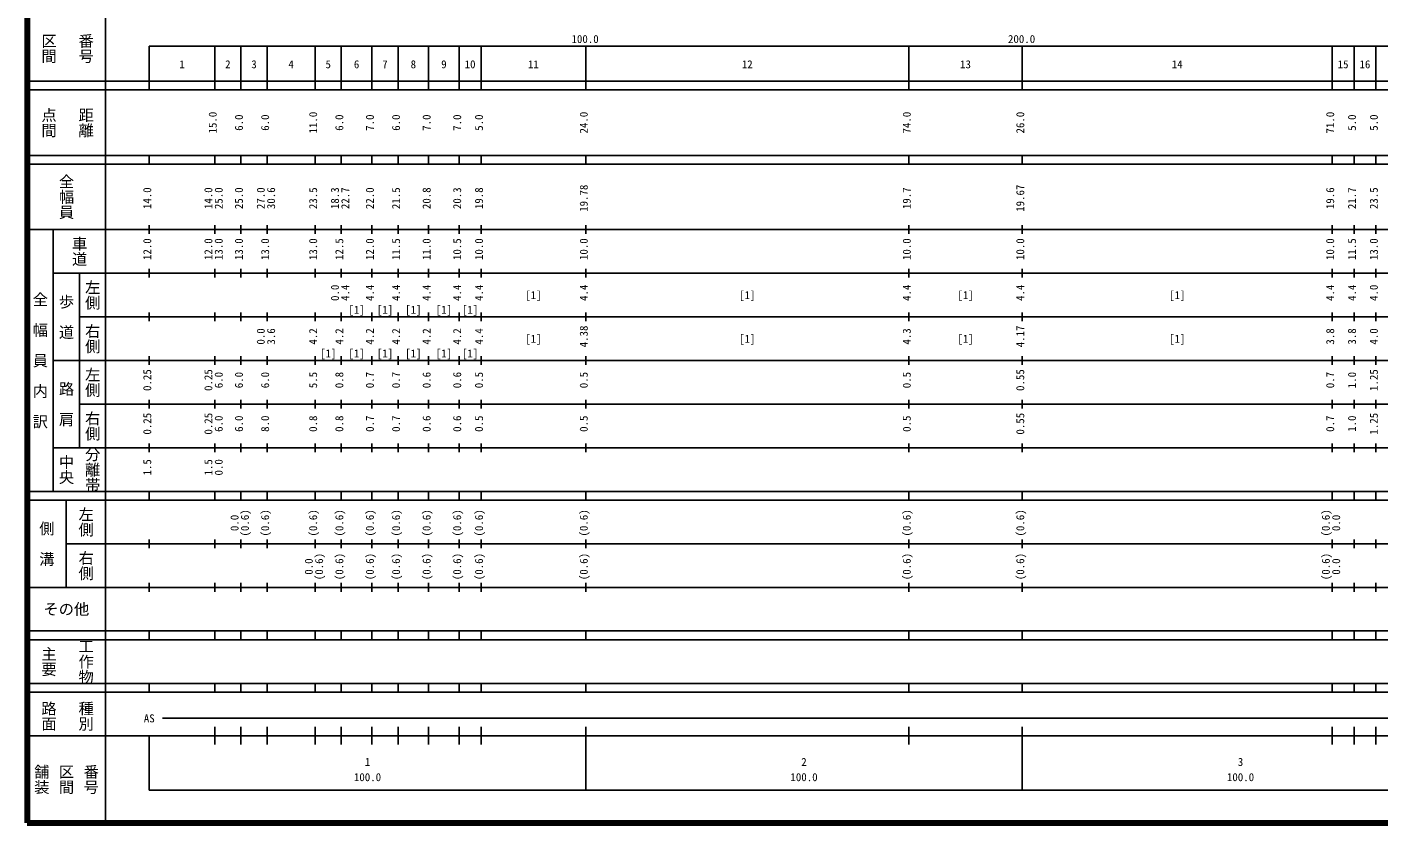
# Model space of a CAD drawing. Units: millimetres on the paper, enlarged 1000 times. Extents: x 40000 to 680000, y 20000 to 380000.
# Drawn here: x 40000 to 349716, y 20000 to 202409 of the extents above; entities that cross this region are included whole.
import ezdxf
from ezdxf.enums import TextEntityAlignment as Align

# ---------------------------------------------------------------- set-up
doc = ezdxf.new("R2010")
doc.units = ezdxf.units.MM
doc.header["$LTSCALE"] = 1000
doc.layers.add('M-TTL', color=2, linetype='Continuous', lineweight=140)
doc.layers.add('M-TTL-BAND', color=7, linetype='Continuous', lineweight=25)
doc.styles.add('@ＭＳ ゴシック', font='')
doc.styles.add('ＭＳ ゴシック', font='')
doc.styles.get('@ＭＳ ゴシック').set_extended_font_data('@MS Gothic')
doc.styles.get('ＭＳ ゴシック').set_extended_font_data('MS Gothic')

msp = doc.modelspace()

# ---------------------------------------------------------------- linework, layer by layer
at = {"layer": 'M-TTL'}
for p, q in [((40000, 380000), (40000, 20000)), ((40000, 20000), (680000, 20000))]:
    msp.add_line(p, q, dxfattribs=at)
at = {"layer": 'M-TTL-BAND'}
for p, q in [((58000, 370000), (58000, 20000)), ((68000, 198000), (579000, 198000)), ((68000, 198000), (68000, 188000)), ((83000, 188000), (83000, 198000)), ((89000, 188000), (89000, 198000)), ((95000, 188000), (95000, 198000)), ((106000, 188000), (106000, 198000)), ((112000, 188000), (112000, 198000)), ((119000, 188000), (119000, 198000)), ((125000, 188000), (125000, 198000)), ((132000, 188000), (132000, 198000)), ((139000, 188000), (139000, 198000)), ((144000, 188000), (144000, 198000)), ((168000, 188000), (168000, 198000)), ((242000, 188000), (242000, 198000)), ((268000, 188000), (268000, 198000)), ((339000, 188000), (339000, 198000)), ((344000, 188000), (344000, 198000)), ((349000, 188000), (349000, 198000)), ((40000, 190000), (579000, 190000)), ((40000, 188000), (579000, 188000)), ((40000, 173000), (579000, 173000)), ((40000, 171000), (579000, 171000)), ((68000, 171000), (68000, 173000)), ((83000, 171000), (83000, 173000)), ((89000, 171000), (89000, 173000)), ((95000, 171000), (95000, 173000)), ((106000, 171000), (106000, 173000)), ((112000, 171000), (112000, 173000)), ((119000, 171000), (119000, 173000)), ((125000, 171000), (125000, 173000)), ((132000, 171000), (132000, 173000)), ((139000, 171000), (139000, 173000)), ((144000, 171000), (144000, 173000)), ((168000, 171000), (168000, 173000)), ((242000, 171000), (242000, 173000)), ((268000, 171000), (268000, 173000)), ((339000, 171000), (339000, 173000)), ((344000, 171000), (344000, 173000)), ((349000, 171000), (349000, 173000)), ((40000, 156000), (579000, 156000)), ((46000, 96000), (46000, 156000)), ((68000, 155000), (68000, 157000)), ((83000, 155000), (83000, 157000)), ((89000, 155000), (89000, 157000)), ((95000, 155000), (95000, 157000)), ((106000, 155000), (106000, 157000)), ((112000, 155000), (112000, 157000)), ((119000, 155000), (119000, 157000)), ((125000, 155000), (125000, 157000)), ((132000, 155000), (132000, 157000)), ((139000, 155000), (139000, 157000)), ((144000, 155000), (144000, 157000)), ((168000, 155000), (168000, 157000)), ((242000, 155000), (242000, 157000)), ((268000, 155000), (268000, 157000)), ((339000, 155000), (339000, 157000)), ((344000, 155000), (344000, 157000)), ((349000, 155000), (349000, 157000)), ((46000, 146000), (579000, 146000)), ((52000, 146000), (52000, 106000)), ((68000, 145000), (68000, 147000)), ((83000, 145000), (83000, 147000)), ((89000, 145000), (89000, 147000)), ((95000, 145000), (95000, 147000)), ((106000, 145000), (106000, 147000)), ((112000, 145000), (112000, 147000)), ((119000, 145000), (119000, 147000)), ((125000, 145000), (125000, 147000)), ((132000, 145000), (132000, 147000)), ((139000, 145000), (139000, 147000)), ((144000, 145000), (144000, 147000)), ((168000, 145000), (168000, 147000)), ((242000, 145000), (242000, 147000)), ((268000, 145000), (268000, 147000)), ((339000, 145000), (339000, 147000)), ((344000, 145000), (344000, 147000)), ((349000, 145000), (349000, 147000)), ((68000, 135000), (68000, 137000)), ((83000, 135000), (83000, 137000)), ((89000, 135000), (89000, 137000)), ((95000, 135000), (95000, 137000)), ((106000, 135000), (106000, 137000)), ((112000, 135000), (112000, 137000)), ((119000, 135000), (119000, 137000)), ((125000, 135000), (125000, 137000)), ((132000, 135000), (132000, 137000)), ((139000, 135000), (139000, 137000)), ((144000, 135000), (144000, 137000)), ((168000, 135000), (168000, 137000)), ((242000, 135000), (242000, 137000)), ((268000, 135000), (268000, 137000)), ((339000, 135000), (339000, 137000)), ((344000, 135000), (344000, 137000)), ((349000, 135000), (349000, 137000)), ((52000, 136000), (579000, 136000)), ((68000, 125000), (68000, 127000)), ((83000, 125000), (83000, 127000)), ((89000, 125000), (89000, 127000)), ((95000, 125000), (95000, 127000)), ((106000, 125000), (106000, 127000)), ((112000, 125000), (112000, 127000)), ((119000, 125000), (119000, 127000)), ((125000, 125000), (125000, 127000)), ((132000, 125000), (132000, 127000)), ((139000, 125000), (139000, 127000)), ((144000, 125000), (144000, 127000)), ((168000, 125000), (168000, 127000)), ((242000, 125000), (242000, 127000)), ((268000, 125000), (268000, 127000)), ((339000, 125000), (339000, 127000)), ((344000, 125000), (344000, 127000)), ((349000, 125000), (349000, 127000)), ((46000, 126000), (579000, 126000)), ((52000, 116000), (579000, 116000)), ((68000, 115000), (68000, 117000)), ((83000, 115000), (83000, 117000)), ((89000, 115000), (89000, 117000)), ((95000, 115000), (95000, 117000)), ((106000, 115000), (106000, 117000)), ((112000, 115000), (112000, 117000)), ((119000, 115000), (119000, 117000)), ((125000, 115000), (125000, 117000)), ((132000, 115000), (132000, 117000)), ((139000, 115000), (139000, 117000)), ((144000, 115000), (144000, 117000)), ((168000, 115000), (168000, 117000)), ((242000, 115000), (242000, 117000)), ((268000, 115000), (268000, 117000)), ((339000, 115000), (339000, 117000)), ((344000, 115000), (344000, 117000)), ((349000, 115000), (349000, 117000)), ((46000, 106000), (579000, 106000)), ((68000, 105000), (68000, 107000)), ((83000, 105000), (83000, 107000)), ((89000, 105000), (89000, 107000)), ((95000, 105000), (95000, 107000)), ((106000, 105000), (106000, 107000)), ((112000, 105000), (112000, 107000)), ((119000, 105000), (119000, 107000)), ((125000, 105000), (125000, 107000)), ((132000, 105000), (132000, 107000)), ((139000, 105000), (139000, 107000)), ((144000, 105000), (144000, 107000)), ((168000, 105000), (168000, 107000)), ((242000, 105000), (242000, 107000)), ((268000, 105000), (268000, 107000)), ((339000, 105000), (339000, 107000)), ((344000, 105000), (344000, 107000)), ((349000, 105000), (349000, 107000)), ((40000, 96000), (579000, 96000)), ((40000, 94000), (579000, 94000)), ((49000, 94000), (49000, 74000)), ((68000, 94000), (68000, 96000)), ((83000, 94000), (83000, 96000)), ((89000, 94000), (89000, 96000)), ((95000, 94000), (95000, 96000)), ((106000, 94000), (106000, 96000)), ((112000, 94000), (112000, 96000)), ((119000, 94000), (119000, 96000)), ((125000, 94000), (125000, 96000)), ((132000, 94000), (132000, 96000)), ((139000, 94000), (139000, 96000)), ((144000, 94000), (144000, 96000)), ((168000, 94000), (168000, 96000)), ((242000, 94000), (242000, 96000)), ((268000, 94000), (268000, 96000)), ((339000, 94000), (339000, 96000)), ((344000, 94000), (344000, 96000)), ((349000, 94000), (349000, 96000)), ((49000, 84000), (579000, 84000)), ((68000, 83000), (68000, 85000)), ((83000, 83000), (83000, 85000)), ((89000, 83000), (89000, 85000)), ((95000, 83000), (95000, 85000)), ((106000, 83000), (106000, 85000)), ((112000, 83000), (112000, 85000)), ((119000, 83000), (119000, 85000)), ((125000, 83000), (125000, 85000)), ((132000, 83000), (132000, 85000)), ((139000, 83000), (139000, 85000)), ((144000, 83000), (144000, 85000)), ((168000, 83000), (168000, 85000)), ((242000, 83000), (242000, 85000)), ((268000, 83000), (268000, 85000)), ((339000, 83000), (339000, 85000)), ((344000, 83000), (344000, 85000)), ((349000, 83000), (349000, 85000)), ((68000, 73000), (68000, 75000)), ((83000, 73000), (83000, 75000)), ((89000, 73000), (89000, 75000)), ((95000, 73000), (95000, 75000)), ((106000, 73000), (106000, 75000)), ((112000, 73000), (112000, 75000)), ((119000, 73000), (119000, 75000)), ((125000, 73000), (125000, 75000)), ((132000, 73000), (132000, 75000)), ((139000, 73000), (139000, 75000)), ((144000, 73000), (144000, 75000)), ((168000, 73000), (168000, 75000)), ((242000, 73000), (242000, 75000)), ((268000, 73000), (268000, 75000)), ((339000, 73000), (339000, 75000)), ((344000, 73000), (344000, 75000)), ((349000, 73000), (349000, 75000)), ((40000, 74000), (579000, 74000)), ((40000, 64000), (579000, 64000)), ((40000, 62000), (579000, 62000)), ((68000, 62000), (68000, 64000)), ((83000, 62000), (83000, 64000)), ((89000, 62000), (89000, 64000)), ((95000, 62000), (95000, 64000)), ((106000, 62000), (106000, 64000)), ((112000, 62000), (112000, 64000)), ((119000, 62000), (119000, 64000)), ((125000, 62000), (125000, 64000)), ((132000, 62000), (132000, 64000)), ((139000, 62000), (139000, 64000)), ((144000, 62000), (144000, 64000)), ((168000, 62000), (168000, 64000)), ((242000, 62000), (242000, 64000)), ((268000, 62000), (268000, 64000)), ((339000, 62000), (339000, 64000)), ((344000, 62000), (344000, 64000)), ((349000, 62000), (349000, 64000)), ((40000, 52000), (579000, 52000)), ((40000, 50000), (579000, 50000)), ((68000, 50000), (68000, 52000)), ((83000, 50000), (83000, 52000)), ((89000, 50000), (89000, 52000)), ((95000, 50000), (95000, 52000)), ((106000, 50000), (106000, 52000)), ((112000, 50000), (112000, 52000)), ((119000, 50000), (119000, 52000)), ((125000, 50000), (125000, 52000)), ((132000, 50000), (132000, 52000)), ((139000, 50000), (139000, 52000)), ((144000, 50000), (144000, 52000)), ((168000, 50000), (168000, 52000)), ((242000, 50000), (242000, 52000)), ((268000, 50000), (268000, 52000)), ((339000, 50000), (339000, 52000)), ((344000, 50000), (344000, 52000)), ((349000, 50000), (349000, 52000)), ((71000, 44000), (565000, 44000)), ((83000, 38000), (83000, 42000)), ((89000, 38000), (89000, 42000)), ((95000, 38000), (95000, 42000)), ((106000, 38000), (106000, 42000)), ((112000, 38000), (112000, 42000)), ((119000, 38000), (119000, 42000)), ((125000, 38000), (125000, 42000)), ((132000, 38000), (132000, 42000)), ((139000, 38000), (139000, 42000)), ((144000, 38000), (144000, 42000)), ((168000, 27500), (168000, 42000)), ((242000, 38000), (242000, 42000)), ((268000, 27500), (268000, 42000)), ((339000, 38000), (339000, 42000)), ((344000, 38000), (344000, 42000)), ((349000, 38000), (349000, 42000)), ((40000, 40000), (579000, 40000)), ((68000, 40000), (68000, 27500)), ((68000, 27500), (579000, 27500))]:
    msp.add_line(p, q, dxfattribs=at)

# ---------------------------------------------------------------- texts
at = {"layer": 'M-TTL-BAND', "style": '@ＭＳ ゴシック'}
for s, p in [('区間', (45000, 197500)), ('番号', (53500, 197500)), ('点間', (45000, 180500)), ('距離', (53500, 180500)), ('全幅員', (49000, 163500)), ('車道', (52000, 151000)), ('左側', (55000, 141000)), ('全\u3000幅\u3000員\u3000内\u3000訳', (43000, 126000)), ('歩\u3000道', (49000, 136000)), ('右側', (55000, 131000)), ('左側', (55000, 121000)), ('路\u3000肩', (49000, 116000)), ('右側', (55000, 111000)), ('分離帯', (55000, 101000)), ('中央', (49000, 101000)), ('左側', (53500, 89000)), ('側\u3000溝', (44500, 84000)), ('右側', (53500, 79000)), ('主要', (45000, 57000)), ('工作物', (53500, 57000)), ('路面', (45000, 44500)), ('種別', (53500, 44500)), ('舗装', (43333, 30000)), ('区間', (49000, 30000)), ('番号', (54667, 30000))]:
    msp.add_text(s, height=2566, rotation=270, dxfattribs=at).set_placement(p, align=Align.MIDDLE_CENTER)
at = {"layer": 'M-TTL-BAND', "style": 'ＭＳ ゴシック'}
for s, p in [('100.0', (167844, 198195)), ('200.0', (267844, 198195)), ('1', (75500, 192405)), ('2', (86000, 192405)), ('3', (92000, 192405)), ('4', (100500, 192405)), ('5', (109000, 192405)), ('6', (115500, 192405)), ('7', (122000, 192405)), ('8', (128500, 192405)), ('9', (135500, 192405)), ('10', (141500, 192405)), ('11', (156000, 192405)), ('12', (205000, 192405)), ('13', (255000, 192405)), ('14', (303500, 192405)), ('15', (341500, 192405)), ('16', (346500, 192405)), ('[1]', (156000, 139500)), ('[1]', (205000, 139500)), ('[1]', (255000, 139500)), ('[1]', (303500, 139500)), ('[1]', (115500, 136146)), ('[1]', (122000, 136146)), ('[1]', (128500, 136146)), ('[1]', (135500, 136146)), ('[1]', (141500, 136146)), ('[1]', (156000, 129500)), ('[1]', (205000, 129500)), ('[1]', (255000, 129500)), ('[1]', (303500, 129500)), ('[1]', (109000, 126146)), ('[1]', (115500, 126146)), ('[1]', (122000, 126146)), ('[1]', (128500, 126146)), ('[1]', (135500, 126146)), ('[1]', (141500, 126146)), ('AS', (68000, 42500)), ('1', (118000, 32523)), ('2', (218000, 32523)), ('3', (318000, 32523)), ('100.0', (118000, 29033)), ('100.0', (218000, 29033)), ('100.0', (318000, 29033))]:
    msp.add_text(s, height=1833, dxfattribs=at).set_placement(p, align=Align.BOTTOM_CENTER)
for s, p in [('15.0', (84000, 180500)), ('11.0', (107000, 180500)), ('24.0', (169000, 180500)), ('74.0', (243000, 180500)), ('26.0', (269000, 180500)), ('71.0', (340000, 180500)), ('6.0', (90000, 180500)), ('6.0', (96000, 180500)), ('6.0', (113000, 180500)), ('7.0', (120000, 180500)), ('6.0', (126000, 180500)), ('7.0', (133000, 180500)), ('7.0', (140000, 180500)), ('5.0', (145000, 180500)), ('5.0', (345000, 180500)), ('5.0', (350000, 180500)), ('14.0', (69000, 163174)), ('14.0', (83000, 163174)), ('25.0', (85370, 163174)), ('25.0', (90000, 163174)), ('27.0', (95000, 163174)), ('30.6', (97370, 163174)), ('23.5', (107000, 163174)), ('18.3', (112000, 163174)), ('22.7', (114370, 163174)), ('22.0', (120000, 163174)), ('21.5', (126000, 163174)), ('20.8', (133000, 163174)), ('20.3', (140000, 163174)), ('19.8', (145000, 163174)), ('19.78', (169000, 163174)), ('19.7', (243000, 163174)), ('19.67', (269000, 163174)), ('19.6', (340000, 163174)), ('21.7', (345000, 163174)), ('23.5', (350000, 163174)), ('12.0', (69000, 151500)), ('12.0', (83000, 151500)), ('13.0', (85370, 151500)), ('13.0', (90000, 151500)), ('13.0', (96000, 151500)), ('13.0', (107000, 151500)), ('12.5', (113000, 151500)), ('12.0', (120000, 151500)), ('11.5', (126000, 151500)), ('11.0', (133000, 151500)), ('10.5', (140000, 151500)), ('10.0', (145000, 151500)), ('10.0', (169000, 151500)), ('10.0', (243000, 151500)), ('10.0', (269000, 151500)), ('10.0', (340000, 151500)), ('11.5', (345000, 151500)), ('13.0', (350000, 151500)), ('0.0', (112000, 141500)), ('4.4', (114370, 141500)), ('4.4', (120000, 141500)), ('4.4', (126000, 141500)), ('4.4', (133000, 141500)), ('4.4', (140000, 141500)), ('4.4', (145000, 141500)), ('4.4', (169000, 141500)), ('4.4', (243000, 141500)), ('4.4', (269000, 141500)), ('4.4', (340000, 141500)), ('4.4', (345000, 141500)), ('4.0', (350000, 141500)), ('0.0', (95000, 131500)), ('3.6', (97370, 131500)), ('4.2', (107000, 131500)), ('4.2', (113000, 131500)), ('4.2', (120000, 131500)), ('4.2', (126000, 131500)), ('4.2', (133000, 131500)), ('4.2', (140000, 131500)), ('4.4', (145000, 131500)), ('4.38', (169000, 131500)), ('4.3', (243000, 131500)), ('4.17', (269000, 131500)), ('3.8', (340000, 131500)), ('3.8', (345000, 131500)), ('4.0', (350000, 131500)), ('0.25', (69000, 121500)), ('0.25', (83000, 121500)), ('6.0', (85370, 121500)), ('6.0', (90000, 121500)), ('6.0', (96000, 121500)), ('5.5', (107000, 121500)), ('0.8', (113000, 121500)), ('0.7', (120000, 121500)), ('0.7', (126000, 121500)), ('0.6', (133000, 121500)), ('0.6', (140000, 121500)), ('0.5', (145000, 121500)), ('0.5', (169000, 121500)), ('0.5', (243000, 121500)), ('0.55', (269000, 121500)), ('0.7', (340000, 121500)), ('1.0', (345000, 121500)), ('1.25', (350000, 121500)), ('0.25', (69000, 111500)), ('0.25', (83000, 111500)), ('6.0', (85370, 111500)), ('6.0', (90000, 111500)), ('8.0', (96000, 111500)), ('0.8', (107000, 111500)), ('0.8', (113000, 111500)), ('0.7', (120000, 111500)), ('0.7', (126000, 111500)), ('0.6', (133000, 111500)), ('0.6', (140000, 111500)), ('0.5', (145000, 111500)), ('0.5', (169000, 111500)), ('0.5', (243000, 111500)), ('0.55', (269000, 111500)), ('0.7', (340000, 111500)), ('1.0', (345000, 111500)), ('1.25', (350000, 111500)), ('1.5', (69000, 101500)), ('1.5', (83000, 101500)), ('0.0', (85370, 101500)), ('0.0', (89000, 88764)), ('(0.6)', (91370, 88764)), ('(0.6)', (96000, 88764)), ('(0.6)', (107000, 88764)), ('(0.6)', (113000, 88764)), ('(0.6)', (120000, 88764)), ('(0.6)', (126000, 88764)), ('(0.6)', (133000, 88764)), ('(0.6)', (140000, 88764)), ('(0.6)', (145000, 88764)), ('(0.6)', (169000, 88764)), ('(0.6)', (243000, 88764)), ('(0.6)', (269000, 88764)), ('(0.6)', (339000, 88764)), ('0.0', (341370, 88764)), ('(0.6)', (108370, 78764)), ('(0.6)', (113000, 78764)), ('(0.6)', (120000, 78764)), ('(0.6)', (126000, 78764)), ('(0.6)', (133000, 78764)), ('(0.6)', (140000, 78764)), ('(0.6)', (145000, 78764)), ('(0.6)', (169000, 78764)), ('(0.6)', (243000, 78764)), ('(0.6)', (269000, 78764)), ('(0.6)', (339000, 78764)), ('0.0', (106000, 78764)), ('0.0', (341370, 78764))]:
    msp.add_text(s, height=1833, rotation=90, dxfattribs=at).set_placement(p, align=Align.BOTTOM_CENTER)
msp.add_text('その他', height=2566, dxfattribs=at).set_placement((49000, 69000), align=Align.MIDDLE_CENTER)

doc.saveas('drawing.dxf')
